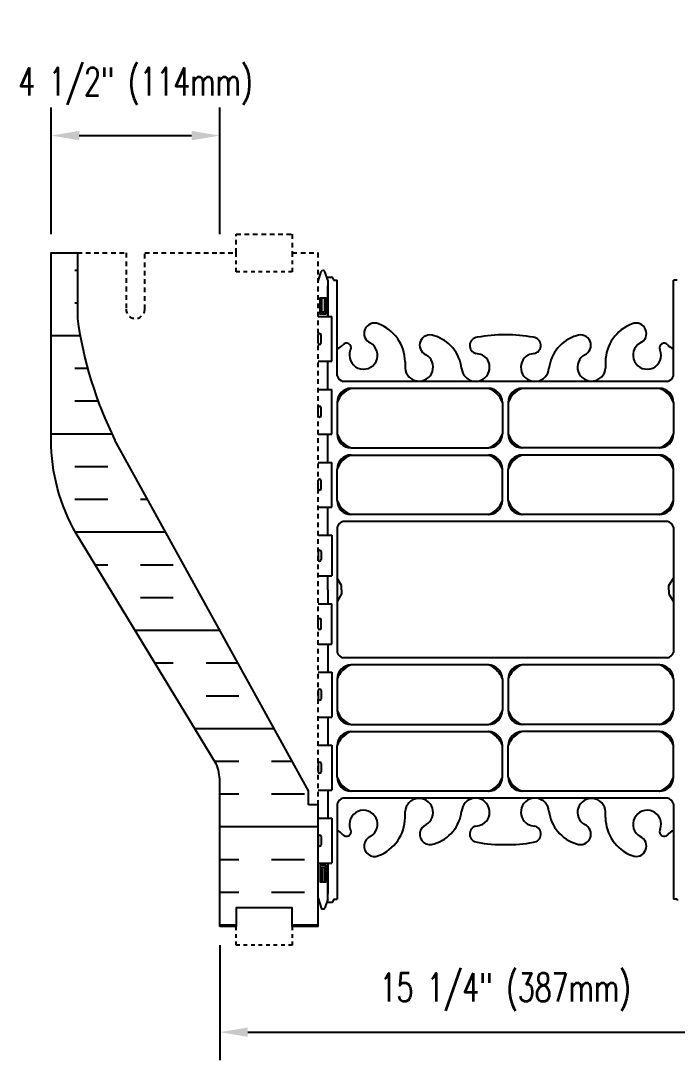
# Model space of a CAD drawing. Header units: inches. Extents: x 322.3 to 382.3, y 107.7 to 166.8.
# Drawn here: x 340.78 to 358.31, y 107.65 to 135.43 of the extents above; entities that cross this region are included whole.
import ezdxf

# ---------------------------------------------------------------- set-up
doc = ezdxf.new("R2010")
doc.units = ezdxf.units.IN
doc.header["$MEASUREMENT"] = 0
doc.linetypes.add('DASHED2', pattern=[0.375, 0.25, -0.125])
doc.linetypes.add('HIDDEN2', pattern=[0.1875, 0.125, -0.0625])
for name, color, linetype in [('HATCH', 12, 'Continuous'), ('Hidden2', 12, 'HIDDEN2'), ('line25', 2, 'Continuous'), ('LINE50', 5, 'Continuous'), ('LINE9', 9, 'Continuous'), ('TEXT', 4, 'Continuous'), ('Web_Edge', 9, 'Continuous')]:
    doc.layers.add(name, color=color, linetype=linetype)
doc.styles.add('DIM', font='romans.shx', dxfattribs={"width": 0.7})
doc.dimstyles.new('ext_8', dxfattribs={"dimscale": 8, "dimtxt": 0.09375, "dimasz": 0.09375, "dimexe": 0.09375, "dimexo": 0.0625, "dimgap": 0.0625, "dimtad": 1, "dimdec": 3, "dimzin": 3, "dimdsep": 46, "dimlunit": 4, "dimtxsty": 'DIM', "dimcen": 0.09, "dimdle": 0.09375, "dimclrt": 4, "dimadec": 0, "dimazin": 0, "dimtfac": 1, "dimtdec": 3, "dimtmove": 2, "dimatfit": 3, "dimfxl": 0, "dimfrac": 2, "dimtolj": 1, "dimtzin": 0, "dimarcsym": 0})

# ---------------------------------------------------------------- blocks, each defined once
blk = doc.blocks.new('*D24')
at = {"layer": 'Defpoints', "color": 0}
for p in [(346.094, 132.363), (341.594, 129.226), (346.094, 129.226)]:
    blk.add_point(p, dxfattribs=at)
at = {"layer": 'TEXT', "color": 0, "lineweight": -2}
for p, q in [((341.594, 129.726), (341.594, 133.113)), ((346.094, 129.726), (346.094, 133.113)), ((342.344, 132.363), (345.344, 132.363))]:
    blk.add_line(p, q, dxfattribs=at)
at = {"layer": 'TEXT', "color": 0}
for points in [[(342.344, 132.488), (342.344, 132.238), (341.594, 132.363)], [(345.344, 132.488), (345.344, 132.238), (346.094, 132.363)]]:
    blk.add_solid(points, dxfattribs=at)
at = {"layer": 'TEXT', "color": 4, "insert": (343.844, 133.686), "char_height": 0.75, "attachment_point": 5, "style": 'DIM'}
blk.add_mtext('\\A1;4 1/2" (114mm)', dxfattribs=at)
blk = doc.blocks.new('*D26')
at = {"layer": 'Defpoints', "color": 0}
for p in [(346.094, 111.226), (361.344, 111.226), (361.344, 108.403)]:
    blk.add_point(p, dxfattribs=at)
at = {"layer": 'TEXT', "color": 0, "lineweight": -2}
for p, q in [((346.094, 110.726), (346.094, 107.653)), ((361.344, 110.726), (361.344, 107.653)), ((346.844, 108.403), (360.594, 108.403))]:
    blk.add_line(p, q, dxfattribs=at)
at = {"layer": 'TEXT', "color": 0}
for points in [[(346.844, 108.528), (346.844, 108.278), (346.094, 108.403)], [(360.594, 108.528), (360.594, 108.278), (361.344, 108.403)]]:
    blk.add_solid(points, dxfattribs=at)
at = {"layer": 'TEXT', "color": 4, "insert": (353.719, 109.475), "char_height": 0.75, "attachment_point": 5, "style": 'DIM'}
blk.add_mtext('\\A1;15 1/4" (387mm)', dxfattribs=at)

msp = doc.modelspace()

# ---------------------------------------------------------------- hatches: boundary and pattern name
at = {"layer": 'HATCH'}
h = msp.add_hatch(dxfattribs=at)
h.set_pattern_fill('INSUL', color=256, scale=7, style=0)
h.set_pattern_definition([(0, (-2653.7722, -311.3565), (0, 2.625), []), (0, (-2653.7722, -310.4815), (0, 2.625), [0.875, -0.875]), (0, (-2653.7722, -309.6065), (0, 2.625), [0.875, -0.875])])
h.paths.add_polyline_path([(343.2936, 124.2258, -0.0795791), (342.2936, 127.4758), (342.2936, 129.2258), (341.5936, 129.2258), (341.5936, 124.2258, 0.1316525), (342.2634, 121.7258), (346.0015, 115.5758, -0.10438), (346.0936, 115.1008), (346.0936, 111.2258), (346.5311, 111.2258), (346.5311, 111.7258), (348.0311, 111.7258), (348.0311, 111.2258), (348.7186, 111.2258), (348.7186, 114.4758), (348.4686, 114.4758), (348.4686, 114.8508)])

# ---------------------------------------------------------------- linework, layer by layer
at = {"layer": 'Hidden2'}
for p, q in [((342.2936, 129.2258), (343.5936, 129.2258)), ((343.5936, 129.2258), (343.5936, 127.7258)), ((344.0936, 127.7258), (344.0936, 129.2258)), ((344.0936, 129.2258), (346.0936, 129.2258)), ((348.7186, 114.4758), (348.7186, 129.2258))]:
    msp.add_line(p, q, dxfattribs=at)
msp.add_lwpolyline([(346.0936, 129.2258), (346.5311, 129.2258), (346.5311, 129.7258), (348.0311, 129.7258), (348.0311, 129.2258), (348.7186, 129.2258)], dxfattribs=at)
msp.add_arc((343.8436, 127.7258), 0.25, 180, 0, dxfattribs=at)
at = {"layer": 'line25'}
for p, q in [((342.2936, 129.2258), (342.2936, 127.4758)), ((348.7186, 127.5308), (349.0835, 127.5308)), ((349.0835, 126.3308), (349.0835, 127.5308)), ((348.7186, 126.3308), (349.0835, 126.3308)), ((348.7186, 125.5808), (349.0835, 125.5808)), ((349.0835, 124.3808), (349.0835, 125.5808)), ((348.4686, 114.8508), (343.2936, 124.2258)), ((348.7186, 124.3808), (349.0835, 124.3808)), ((348.7186, 123.6308), (349.0835, 123.6308)), ((349.0835, 122.4308), (349.0835, 123.6308)), ((348.7186, 122.4308), (349.0835, 122.4308)), ((348.7186, 121.6808), (349.0835, 121.6808)), ((349.0835, 121.6808), (349.0835, 120.6008)), ((348.7186, 120.6008), (349.0835, 120.6008)), ((348.7186, 119.8508), (349.0835, 119.8508)), ((349.0835, 118.7708), (349.0835, 119.8508)), ((348.7186, 118.7708), (349.0835, 118.7708)), ((348.7186, 118.0208), (349.0835, 118.0208)), ((349.0835, 118.0208), (349.0835, 116.8208)), ((348.7186, 116.8208), (349.0835, 116.8208)), ((348.7186, 116.0708), (349.0835, 116.0708)), ((349.0835, 116.0708), (349.0835, 114.8708)), ((348.4686, 114.4758), (348.4686, 114.8508)), ((348.7186, 114.8708), (349.0835, 114.8708)), ((348.7186, 114.4758), (348.4686, 114.4758)), ((348.7186, 111.2258), (348.7186, 114.4758)), ((348.7186, 114.1208), (349.0835, 114.1208)), ((349.0835, 114.1208), (349.0835, 112.9208)), ((348.7186, 112.9208), (349.0835, 112.9208))]:
    msp.add_line(p, q, dxfattribs=at)
msp.add_arc((352.9389, 128.9724), 10.75, 188.00281, 206.20265, dxfattribs=at)
at = {"layer": 'LINE50'}
msp.add_lwpolyline([(346.0936, 111.2258), (346.0936, 115.1008, 0.10438), (346.0015, 115.5758), (342.2634, 121.7258, -0.1316525), (341.5936, 124.2258), (341.5936, 129.2258), (342.2936, 129.2258)], format="xyb", dxfattribs=at)
msp.add_lwpolyline([(348.7186, 111.2258), (348.0311, 111.2258), (348.0311, 111.7258), (346.5311, 111.7258), (346.5311, 111.2258), (346.0936, 111.2258)], dxfattribs=at)
at = {"layer": 'LINE9'}
for p, q in [((348.7186, 126.8208), (348.7186, 127.0408)), ((348.7186, 126.9858), (348.7186, 126.9858)), ((348.7586, 127.0808), (348.7586, 127.0808)), ((348.7986, 126.8208), (348.7986, 127.0408)), ((348.7186, 126.8758), (348.7186, 126.8758)), ((348.7586, 126.7808), (348.7586, 126.7808)), ((348.7186, 124.8708), (348.7186, 125.0908)), ((348.7186, 125.0358), (348.7186, 125.0358)), ((348.7586, 125.1308), (348.7586, 125.1308)), ((348.7986, 124.8708), (348.7986, 125.0908)), ((348.7186, 124.9258), (348.7186, 124.9258)), ((348.7586, 124.8308), (348.7586, 124.8308)), ((348.7186, 122.9208), (348.7186, 123.1408)), ((348.7186, 123.0858), (348.7186, 123.0858)), ((348.7586, 123.1808), (348.7586, 123.1808)), ((348.7986, 122.9208), (348.7986, 123.1408)), ((348.7186, 122.9758), (348.7186, 122.9758)), ((348.7586, 122.8808), (348.7586, 122.8808)), ((348.7186, 121.2508), (348.7186, 121.0308)), ((348.7186, 121.1958), (348.7186, 121.1958)), ((348.7586, 121.2908), (348.7586, 121.2908)), ((348.7986, 121.2508), (348.7986, 121.0308)), ((348.7186, 121.0858), (348.7186, 121.0858)), ((348.7586, 120.9908), (348.7586, 120.9908)), ((348.7586, 119.4608), (348.7586, 119.4608)), ((348.7186, 119.2008), (348.7186, 119.4208)), ((348.7186, 119.3658), (348.7186, 119.3658)), ((348.7186, 119.2558), (348.7186, 119.2558)), ((348.7986, 119.2008), (348.7986, 119.4208)), ((348.7586, 119.1608), (348.7586, 119.1608)), ((348.7186, 117.5308), (348.7186, 117.3108)), ((348.7586, 117.5708), (348.7586, 117.5708)), ((348.7986, 117.5308), (348.7986, 117.3108)), ((348.7186, 117.4758), (348.7186, 117.4758)), ((348.7186, 117.3658), (348.7186, 117.3658)), ((348.7586, 117.2708), (348.7586, 117.2708)), ((348.7186, 115.5808), (348.7186, 115.3608)), ((348.7986, 115.5808), (348.7986, 115.3608)), ((348.7186, 115.5258), (348.7186, 115.5258)), ((348.7186, 115.4158), (348.7186, 115.4158)), ((348.7586, 115.3208), (348.7586, 115.3208)), ((348.7186, 113.6308), (348.7186, 113.4108)), ((348.7586, 113.6708), (348.7586, 113.6708)), ((348.7986, 113.6308), (348.7986, 113.4108)), ((348.7186, 113.5758), (348.7186, 113.5758)), ((348.7186, 113.4658), (348.7186, 113.4658)), ((348.7586, 113.3708), (348.7586, 113.3708))]:
    msp.add_line(p, q, dxfattribs=at)
at = {"layer": 'LINE9', "linetype": 'DASHED2', "ltscale": 0.15}
for points in [[(348.0311, 129.2258), (348.0311, 129.2258), (348.0311, 128.7258), (346.5311, 128.7258), (346.5311, 129.2258), (346.5311, 129.2258)], [(348.0311, 111.2258), (348.0311, 111.2258), (348.0311, 110.7258), (346.5311, 110.7258), (346.5311, 111.2258), (346.5311, 111.2258)]]:
    msp.add_lwpolyline(points, dxfattribs=at)
at = {"layer": 'LINE9'}
for centre, start, end in [((348.7586, 127.0408), 90, 180), ((348.7586, 127.0408), 360, 90), ((348.7586, 126.8208), 180, 270), ((348.7586, 126.8208), 270, 0), ((348.7586, 125.0908), 90, 180), ((348.7586, 125.0908), 360, 90), ((348.7586, 124.8708), 180, 270), ((348.7586, 124.8708), 270, 0), ((348.7586, 123.1408), 90, 180), ((348.7586, 123.1408), 360, 90), ((348.7586, 122.9208), 180, 270), ((348.7586, 122.9208), 270, 0), ((348.7586, 121.2508), 90, 180), ((348.7586, 121.2508), 0, 90), ((348.7586, 121.0308), 180, 270), ((348.7586, 121.0308), 270, 0), ((348.7586, 119.4208), 90, 180), ((348.7586, 119.4208), 360, 90), ((348.7586, 119.2008), 180, 270), ((348.7586, 119.2008), 270, 0), ((348.7586, 117.5308), 90, 180), ((348.7586, 117.5308), 0, 90), ((348.7586, 117.3108), 180, 270), ((348.7586, 117.3108), 270, 0), ((348.7586, 115.5808), 90, 180), ((348.7586, 115.5808), 0, 90), ((348.7586, 115.3608), 180, 270), ((348.7586, 115.3608), 270, 0), ((348.7586, 113.6308), 90, 180), ((348.7586, 113.6308), 0, 90), ((348.7586, 113.4108), 180, 270), ((348.7586, 113.4108), 270, 0)]:
    msp.add_arc(centre, 0.04, start, end, dxfattribs=at)
at = {"layer": 'Web_Edge'}
for p, q in [((348.7186, 128.4664), (348.8036, 128.727)), ((348.9786, 128.497), (348.9036, 128.727)), ((348.9525, 128.577), (349.0786, 128.577)), ((348.9786, 128.497), (348.9786, 127.5308)), ((349.1286, 128.527), (349.1286, 128.527)), ((349.1286, 128.527), (349.1286, 128.497)), ((349.1286, 128.497), (349.2286, 128.497)), ((349.2286, 125.9431), (349.2286, 128.497)), ((358.3086, 128.497), (358.2086, 128.497)), ((358.2086, 125.9431), (358.2086, 128.497)), ((358.3086, 128.527), (358.3086, 128.527)), ((349.581, 126.6261), (349.5927, 126.6474)), ((357.8561, 126.6261), (357.8444, 126.6474)), ((351.0423, 126.3156), (351.0417, 126.1506)), ((356.3949, 126.3156), (356.3954, 126.1506)), ((358.0474, 125.7949), (349.3897, 125.7949)), ((353.2673, 125.6074), (349.6036, 125.6074)), ((357.8336, 125.6074), (354.1698, 125.6074)), ((349.2286, 125.2324), (349.2286, 124.3916)), ((353.6423, 125.2324), (353.6423, 124.3916)), ((353.7948, 125.2332), (353.7948, 124.3924)), ((358.2086, 125.2324), (358.2086, 124.3916)), ((349.6036, 124.0166), (353.2673, 124.0166)), ((357.8336, 124.0166), (354.1698, 124.0166)), ((349.6036, 123.826), (353.2673, 123.826)), ((357.8336, 123.826), (354.1698, 123.826)), ((349.2286, 122.6102), (349.2286, 123.451)), ((353.6423, 122.6102), (353.6423, 123.451)), ((353.7948, 122.6094), (353.7948, 123.4502)), ((358.2086, 122.6102), (358.2086, 123.451)), ((353.2673, 122.2352), (349.6036, 122.2352)), ((357.8336, 122.2352), (354.1698, 122.2352)), ((358.0474, 122.0477), (349.3897, 122.0477)), ((349.2286, 121.8996), (349.2286, 118.552)), ((358.2086, 121.8996), (358.2086, 118.552)), ((349.3486, 120.3381), (349.2286, 120.5381)), ((349.3486, 120.3381), (349.2286, 120.5381)), ((349.3486, 120.2258), (349.3486, 120.3381)), ((349.3486, 120.2258), (349.3486, 120.3381)), ((358.0886, 120.3381), (358.2086, 120.5381)), ((358.0886, 120.3381), (358.2086, 120.5381)), ((358.0886, 120.2258), (358.0886, 120.3381)), ((358.0886, 120.2258), (358.0886, 120.3381)), ((349.3486, 120.1134), (349.2286, 119.9134)), ((349.3486, 120.1134), (349.2286, 119.9134)), ((349.3486, 120.2258), (349.3486, 120.1134)), ((349.3486, 120.2258), (349.3486, 120.1134)), ((358.0886, 120.2258), (358.0886, 120.1134)), ((358.0886, 120.2258), (358.0886, 120.1134)), ((358.0886, 120.1134), (358.2086, 119.9134)), ((358.0886, 120.1134), (358.2086, 119.9134)), ((358.0474, 118.4039), (349.3897, 118.4039)), ((353.2673, 118.2164), (349.6036, 118.2164)), ((357.8336, 118.2164), (354.1698, 118.2164)), ((349.2286, 117.8414), (349.2286, 117.0006)), ((353.6423, 117.8414), (353.6423, 117.0006)), ((353.7948, 117.8422), (353.7948, 117.0014)), ((358.2086, 117.8414), (358.2086, 117.0006)), ((349.6036, 116.6256), (353.2673, 116.6256)), ((349.6036, 116.4349), (353.2673, 116.4349)), ((357.8336, 116.6256), (354.1698, 116.6256)), ((357.8336, 116.4349), (354.1698, 116.4349)), ((349.2286, 115.2191), (349.2286, 116.0599)), ((353.6423, 115.2191), (353.6423, 116.0599)), ((353.7948, 115.2183), (353.7948, 116.0591)), ((358.2086, 115.2191), (358.2086, 116.0599)), ((353.2673, 114.8441), (349.6036, 114.8441)), ((357.8336, 114.8441), (354.1698, 114.8441)), ((349.2286, 114.5085), (349.2286, 111.9545)), ((358.0474, 114.6566), (349.3897, 114.6566)), ((358.2086, 114.5085), (358.2086, 111.9545)), ((351.0423, 114.1359), (351.0417, 114.3009)), ((356.3949, 114.1359), (356.3954, 114.3009)), ((349.581, 113.8255), (349.5927, 113.8041)), ((357.8561, 113.8255), (357.8444, 113.8041)), ((348.9786, 111.9545), (348.9786, 112.9208)), ((348.7186, 111.9852), (348.8036, 111.7245)), ((348.9786, 111.9545), (348.9036, 111.7245)), ((349.1286, 111.9545), (349.2286, 111.9545)), ((349.1286, 111.9545), (349.1286, 111.9245)), ((358.3086, 111.9545), (358.2086, 111.9545)), ((358.3086, 111.9545), (358.3086, 111.9245)), ((348.9525, 111.8745), (349.0786, 111.8745)), ((349.1286, 111.9245), (349.1286, 111.9245)), ((358.3086, 111.9245), (358.3086, 111.9245))]:
    msp.add_line(p, q, dxfattribs=at)
for points in [[(348.9786, 127.5308), (348.9786, 128.347)], [(348.9786, 125.5808), (348.9786, 126.3308)], [(348.9786, 123.6308), (348.9786, 124.3808)], [(348.9786, 121.6808), (348.9786, 122.4308)], [(348.9786, 120.2258), (348.9786, 120.6008)], [(348.9786, 120.2258), (348.9786, 119.8508)], [(348.9786, 118.7708), (348.9786, 118.0208)], [(348.9786, 116.8208), (348.9786, 116.0708)], [(348.9786, 114.8708), (348.9786, 114.1208)], [(348.9786, 112.9208), (348.9786, 112.1045)]]:
    msp.add_lwpolyline(points, dxfattribs=at)
for points in [[(348.9286, 127.587), (348.7786, 127.587), (348.7786, 128.027), (348.9286, 128.027)], [(348.8886, 127.647), (348.8186, 127.647), (348.8186, 128.027), (348.8886, 128.027)], [(348.9286, 112.8645), (348.7786, 112.8645), (348.7786, 112.4245), (348.9286, 112.4245)], [(348.8886, 112.8045), (348.8186, 112.8045), (348.8186, 112.4245), (348.8886, 112.4245)]]:
    msp.add_lwpolyline(points, close=True, dxfattribs=at)
for centre, radius, start, end in [((348.8536, 128.7004), 0.0567, 28.07249, 151.92751), ((349.0786, 128.527), 0.05, 0, 90), ((350.2265, 127.0761), 0.277, 67.31998, 247.31998), ((349.9507, 126.3093), 1.0916, 0.33317, 69.48254), ((357.4865, 126.3093), 1.0916, 110.51746, 179.66683), ((357.2107, 127.0761), 0.277, 292.68002, 112.68002), ((351.7096, 126.7589), 0.277, 67.31998, 247.31998), ((351.5255, 126.0221), 1.0341, 6.66686, 73.66351), ((352.9886, 126.7537), 0.22, 95.18347, 255.7396), ((353.6654, 123.2602), 3.7774, 89.19338, 100.62755), ((353.7718, 123.2602), 3.7774, 79.37245, 90.80662), ((354.4485, 126.7537), 0.22, 284.2604, 84.81653), ((355.9116, 126.0221), 1.0341, 106.33649, 173.33314), ((355.7275, 126.7589), 0.277, 292.68002, 112.68002), ((349.0482, 127.0626), 0.4413, 294.11868, 318.98732), ((349.4756, 126.691), 0.125, 339.62427, 138.98732), ((349.9326, 126.4955), 0.375, 159.62427, 60.06847), ((357.5046, 126.4955), 0.375, 119.93153, 20.37573), ((357.9616, 126.691), 0.125, 41.01268, 200.37573), ((358.3889, 127.0626), 0.4413, 221.01268, 245.88177), ((351.4157, 126.1784), 0.375, 184.24484, 60.06847), ((352.9266, 126.1699), 0.375, 184.24484, 60.06847), ((352.8199, 125.7142), 0.8341, 69.37291, 82.1063), ((354.5105, 126.1699), 0.375, 119.93153, 355.75516), ((354.6173, 125.7142), 0.8341, 97.8937, 110.62709), ((356.0214, 126.1784), 0.375, 119.93153, 355.75516), ((349.4373, 126.0084), 0.2188, 197.38821, 257.4322), ((357.9998, 126.0084), 0.2188, 282.5678, 342.60827), ((349.8104, 125.0256), 0.6175, 109.56816, 160.43184), ((349.6036, 125.2324), 0.375, 90, 180), ((353.0605, 125.0256), 0.6175, 19.56816, 70.43184), ((353.2673, 125.2324), 0.375, 360, 90), ((354.3766, 125.0256), 0.6175, 109.56816, 160.43184), ((354.1698, 125.2324), 0.375, 90, 180), ((357.6268, 125.0256), 0.6175, 19.56816, 70.43184), ((357.8336, 125.2324), 0.375, 360, 90), ((349.8104, 124.5984), 0.6175, 199.56816, 250.43184), ((349.6036, 124.3916), 0.375, 180, 270), ((353.0605, 124.5984), 0.6175, 289.56816, 340.43184), ((353.2673, 124.3916), 0.375, 270, 0), ((354.3766, 124.5984), 0.6175, 199.56816, 250.43184), ((354.1698, 124.3916), 0.375, 180, 270), ((357.6268, 124.5984), 0.6175, 289.56816, 340.43184), ((357.8336, 124.3916), 0.375, 270, 0), ((349.8104, 123.2442), 0.6175, 109.56816, 160.43184), ((349.6036, 123.451), 0.375, 90, 180), ((353.0605, 123.2442), 0.6175, 19.56816, 70.43184), ((353.2673, 123.451), 0.375, 360, 90), ((354.3766, 123.2442), 0.6175, 109.56816, 160.43184), ((354.1698, 123.451), 0.375, 90, 180), ((357.6268, 123.2442), 0.6175, 19.56816, 70.43184), ((357.8336, 123.451), 0.375, 360, 90), ((349.8104, 122.817), 0.6175, 199.56816, 250.43184), ((349.6036, 122.6102), 0.375, 180, 270), ((353.0605, 122.817), 0.6175, 289.56816, 340.43184), ((353.2673, 122.6102), 0.375, 270, 0), ((354.3766, 122.817), 0.6175, 199.56816, 250.43184), ((354.1698, 122.6102), 0.375, 180, 270), ((357.6268, 122.817), 0.6175, 289.56816, 340.43184), ((357.8336, 122.6102), 0.375, 270, 0), ((349.4373, 121.8342), 0.2188, 102.5678, 162.61199), ((357.9998, 121.8342), 0.2188, 17.39173, 77.4322), ((349.4373, 118.6174), 0.2188, 197.38801, 257.4322), ((357.9998, 118.6174), 0.2188, 282.5678, 342.60827), ((349.8104, 117.6346), 0.6175, 109.56816, 160.43184), ((349.6036, 117.8414), 0.375, 90, 180), ((353.0605, 117.6346), 0.6175, 19.56816, 70.43184), ((353.2673, 117.8414), 0.375, 360, 90), ((354.3766, 117.6346), 0.6175, 109.56816, 160.43184), ((354.1698, 117.8414), 0.375, 90, 180), ((357.6268, 117.6346), 0.6175, 19.56816, 70.43184), ((357.8336, 117.8414), 0.375, 360, 90), ((349.8104, 117.2074), 0.6175, 199.56816, 250.43184), ((349.6036, 117.0006), 0.375, 180, 270), ((353.0605, 117.2074), 0.6175, 289.56816, 340.43184), ((353.2673, 117.0006), 0.375, 270, 0), ((354.3766, 117.2074), 0.6175, 199.56816, 250.43184), ((354.1698, 117.0006), 0.375, 180, 270), ((357.6268, 117.2074), 0.6175, 289.56816, 340.43184), ((357.8336, 117.0006), 0.375, 270, 0), ((349.8104, 115.8531), 0.6175, 109.56816, 160.43184), ((349.6036, 116.0599), 0.375, 90, 180), ((353.0605, 115.8531), 0.6175, 19.56816, 70.43184), ((353.2673, 116.0599), 0.375, 360, 90), ((354.3766, 115.8531), 0.6175, 109.56816, 160.43184), ((354.1698, 116.0599), 0.375, 90, 180), ((357.6268, 115.8531), 0.6175, 19.56816, 70.43184), ((357.8336, 116.0599), 0.375, 360, 90), ((349.8104, 115.4259), 0.6175, 199.56816, 250.43184), ((349.6036, 115.2191), 0.375, 180, 270), ((353.0605, 115.4259), 0.6175, 289.56816, 340.43184), ((353.2673, 115.2191), 0.375, 270, 0), ((354.3766, 115.4259), 0.6175, 199.56816, 250.43184), ((354.1698, 115.2191), 0.375, 180, 270), ((357.6268, 115.4259), 0.6175, 289.56816, 340.43184), ((357.8336, 115.2191), 0.375, 270, 0), ((349.4373, 114.4431), 0.2188, 102.5678, 162.61179), ((351.4157, 114.2732), 0.375, 299.93153, 175.75516), ((352.9266, 114.2816), 0.375, 299.93153, 175.75516), ((354.5105, 114.2816), 0.375, 4.24484, 240.06847), ((356.0214, 114.2732), 0.375, 4.24484, 240.06847), ((357.9998, 114.4431), 0.2188, 17.39173, 77.4322), ((349.9326, 113.956), 0.375, 299.93153, 200.37573), ((351.5255, 114.4294), 1.0341, 286.33649, 353.33314), ((355.9116, 114.4294), 1.0341, 186.66686, 253.66351), ((357.5046, 113.956), 0.375, 339.62427, 240.06847), ((349.9507, 114.1423), 1.0916, 290.51746, 359.66683), ((351.7096, 113.6926), 0.277, 112.68002, 292.68002), ((352.9886, 113.6979), 0.22, 104.2604, 264.81653), ((352.8199, 114.7373), 0.8341, 277.8937, 290.62709), ((354.6173, 114.7373), 0.8341, 249.37291, 262.1063), ((354.4485, 113.6979), 0.22, 275.18347, 75.7396), ((355.7275, 113.6926), 0.277, 247.31998, 67.31998), ((357.4865, 114.1423), 1.0916, 180.33317, 249.48254), ((349.0482, 113.389), 0.4413, 41.01268, 65.88132), ((349.4756, 113.7606), 0.125, 221.01268, 20.37573), ((350.2265, 113.3755), 0.277, 112.68002, 292.68002), ((357.2107, 113.3755), 0.277, 247.31998, 67.31998), ((357.9616, 113.7606), 0.125, 159.62427, 318.98732), ((358.3889, 113.389), 0.4413, 114.11823, 138.98732), ((353.6654, 117.1914), 3.7774, 259.37245, 270.80662), ((353.7718, 117.1914), 3.7774, 269.19338, 280.62755), ((348.8536, 111.7512), 0.0567, 208.07249, 331.92751), ((349.0786, 111.9245), 0.05, 270, 0)]:
    msp.add_arc(centre, radius, start, end, dxfattribs=at)

# ---------------------------------------------------------------- dimensions: what is measured, and where the dimension line sits
at = {"layer": 'TEXT'}
dim = msp.add_linear_dim(base=(346.0936, 132.3628), p1=(341.5936, 129.2258), p2=(346.0936, 129.2258), text='4 1/2" (114mm)', dimstyle='ext_8', dxfattribs=at)
dim.commit()
dim.dimension.update_dxf_attribs({"geometry": '*D24', "text_midpoint": (343.8436, 133.6863), "dimtype": 160})
dim = msp.add_linear_dim(base=(361.3436, 108.4031), p1=(346.0936, 111.2258), p2=(361.3436, 111.2258), text='15 1/4" (387mm)', dimstyle='ext_8', dxfattribs=at)
dim.commit()
dim.dimension.update_dxf_attribs({"geometry": '*D26', "text_midpoint": (353.7186, 109.4745)})

doc.saveas('drawing.dxf')
